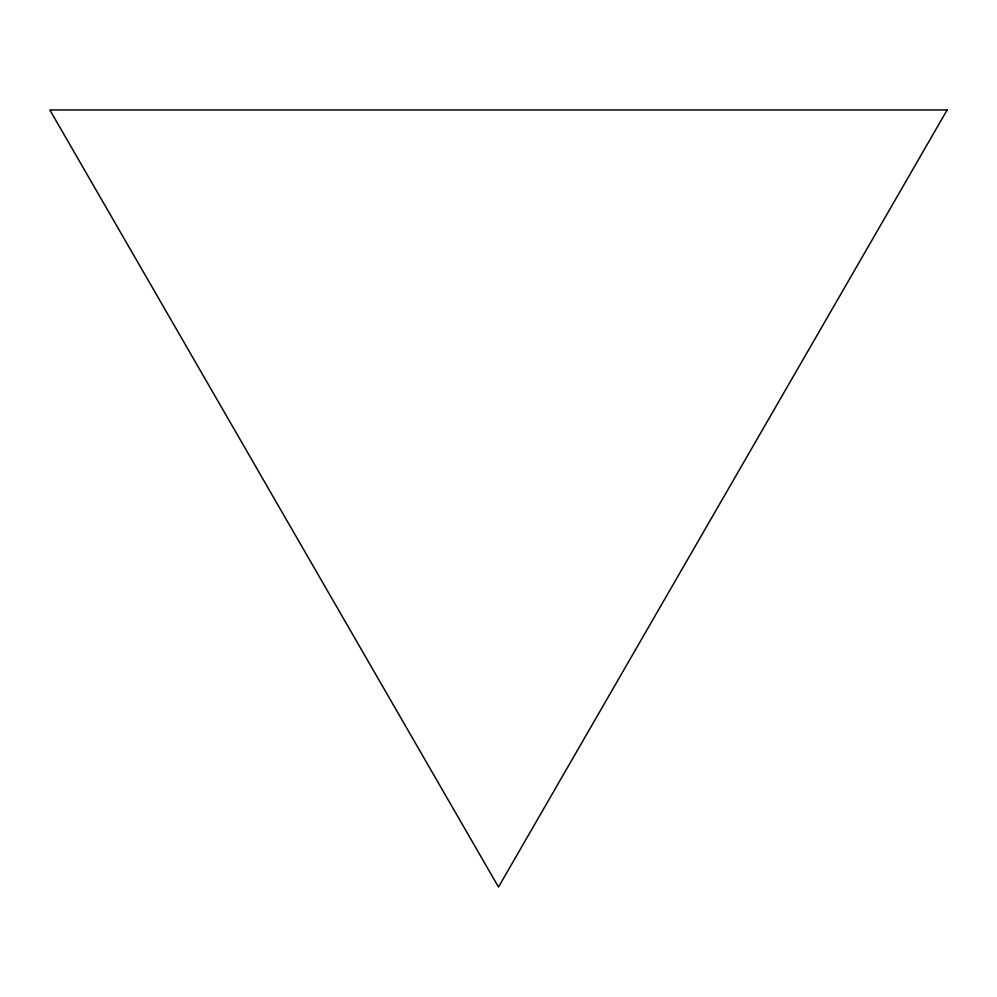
<?xml version="1.0" encoding="UTF-8"?>
<svg xmlns="http://www.w3.org/2000/svg" width="997" height="997" viewBox="0 0 997 997"><rect width="100%" height="100%" fill="white"/><g stroke="black" fill="none" stroke-linecap="round" stroke-linejoin="round"><path stroke-width="1.5" d="M947.15 109.957L498.5 887.043L49.85 109.957L947.15 109.957"/></g></svg>
